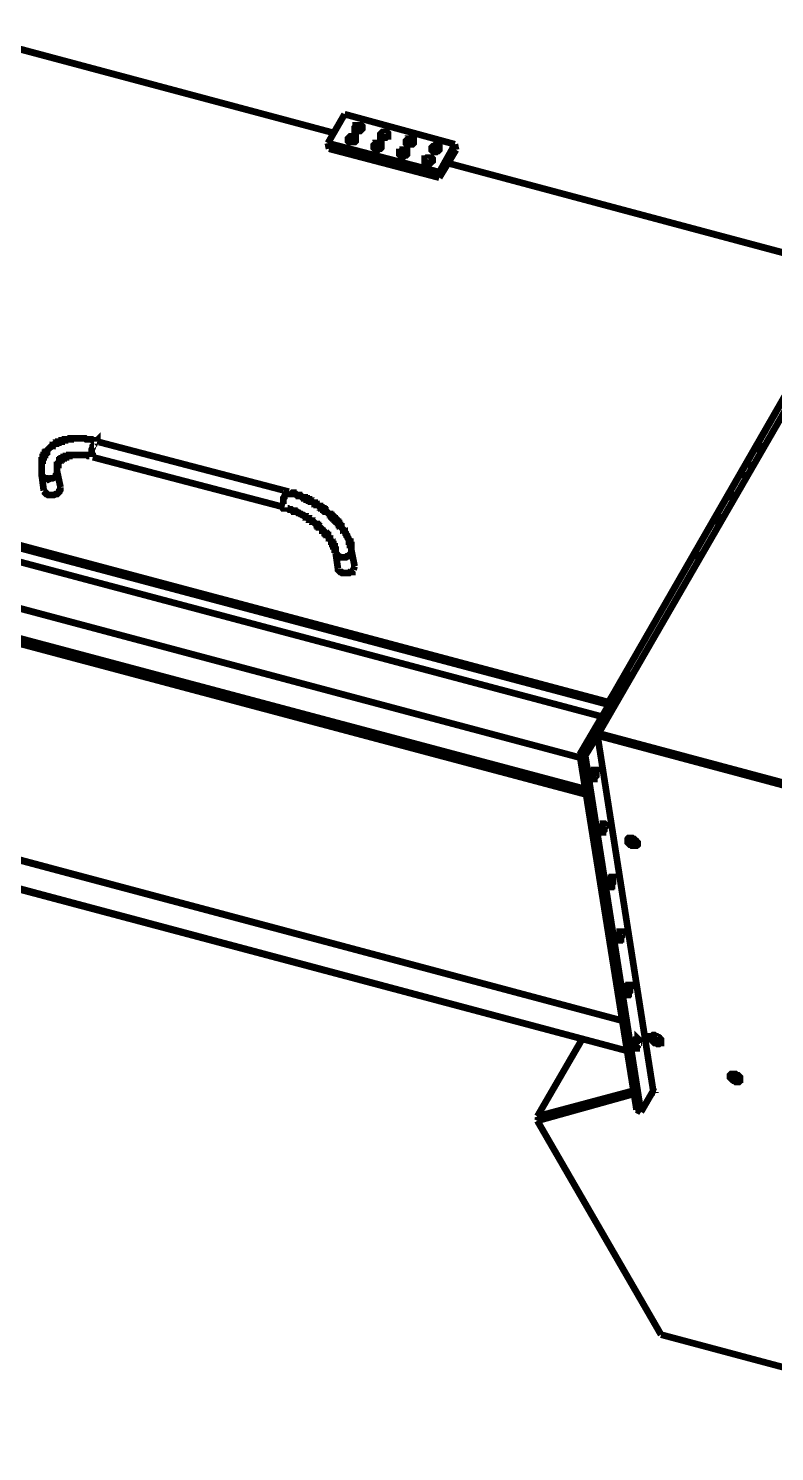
# Model space of a CAD drawing. Extents: x 0.1 to 11.6, y 0.3 to 16.2.
# Drawn here: x 4.434 to 5.55, y 5.745 to 7.875 of the extents above; entities that cross this region are included whole.
import ezdxf

# ---------------------------------------------------------------- set-up
doc = ezdxf.new("R2010")
doc.units = 0
doc.header["$MEASUREMENT"] = 0

msp = doc.modelspace()

# ---------------------------------------------------------------- linework, layer by layer
at = {"color": 0, "const_width": 0.01}
for points in [[(4.32335, 7.87001), (4.89165, 7.71832)], [(4.89165, 7.71832), (4.32497, 7.87001)], [(4.90668, 7.74669), (4.88167, 7.70335)], [(5.07167, 7.70167), (4.90668, 7.74669)], [(4.93001, 7.72168), (4.92503, 7.72168)], [(4.96832, 7.71164), (4.96332, 7.71164)], [(4.88167, 7.70335), (4.88336, 7.69499)], [(4.88167, 7.70335), (5.04833, 7.66)], [(4.88336, 7.69499), (5.04833, 7.65169)], [(4.91997, 7.70503), (4.91499, 7.70503)], [(4.95833, 7.69499), (4.95335, 7.69336)], [(4.99832, 7.685), (4.99333, 7.68332)], [(5.00836, 7.70167), (5.00331, 7.70167)], [(5.04665, 7.69168), (5.04167, 7.69)], [(5.04833, 7.66), (5.07167, 7.70167)], [(5.04833, 7.65169), (5.07335, 7.69336)], [(5.07167, 7.70167), (5.07335, 7.69336)], [(5.03668, 7.67503), (5.03168, 7.67333)], [(5.67333, 7.50999), (5.06168, 7.67333)], [(5.06168, 7.67333), (5.67165, 7.50999)], [(5.04833, 7.66), (5.04833, 7.65169)], [(2.06168, 7.63667), (5.25999, 6.78331)], [(2.06332, 7.63499), (5.25999, 6.78331)], [(5.28668, 6.81999), (5.70335, 7.54167)], [(5.67165, 7.50999), (5.30165, 6.86664)], [(5.67165, 7.50836), (5.30165, 6.86664)], [(3.53999, 7.33664), (5.30165, 6.86664)], [(3.53999, 7.33165), (5.30003, 6.86333)], [(3.54335, 7.31), (5.29167, 6.845)], [(4.53668, 7.25667), (4.53668, 7.25836), (4.535, 7.25836), (4.53331, 7.25836), (4.53168, 7.25836), (4.53, 7.25836), (4.52832, 7.25999), (4.52669, 7.25999), (4.52501, 7.25999), (4.52333, 7.25999), (4.52165, 7.25999), (4.52001, 7.25999), (4.51833, 7.26167), (4.51665, 7.26167), (4.51497, 7.26167), (4.51335, 7.26167), (4.51167, 7.26167), (4.50999, 7.26167), (4.50836, 7.26167), (4.50667, 7.26167), (4.50499, 7.26167), (4.50331, 7.26167), (4.50168, 7.26167), (4.5, 7.26167), (4.49832, 7.26167), (4.49669, 7.26167), (4.49669, 7.25999), (4.49501, 7.25999), (4.49333, 7.25999), (4.49164, 7.25999), (4.49001, 7.25999), (4.48833, 7.25999), (4.48833, 7.25836), (4.48665, 7.25836), (4.48503, 7.25836), (4.48335, 7.25836), (4.48335, 7.25667), (4.48167, 7.25667), (4.47999, 7.25667), (4.47835, 7.25667), (4.47835, 7.25499), (4.47667, 7.25499), (4.47499, 7.25499), (4.47499, 7.25331), (4.47331, 7.25331), (4.47168, 7.25168), (4.47, 7.25168), (4.47, 7.25), (4.46832, 7.25), (4.46669, 7.24832), (4.465, 7.24669), (4.46332, 7.24501), (4.46164, 7.24333), (4.46164, 7.24164), (4.46001, 7.24164), (4.46001, 7.24001), (4.45833, 7.24001), (4.45833, 7.23833), (4.45833, 7.23665), (4.45665, 7.23665), (4.45665, 7.23503), (4.45665, 7.23335), (4.45503, 7.23335), (4.45503, 7.23167), (4.45503, 7.22999), (4.45503, 7.22835), (4.45335, 7.22835), (4.45335, 7.22667), (4.45335, 7.22499), (4.45335, 7.22331), (4.45335, 7.22168), (4.45335, 7.22), (4.45335, 7.21832), (4.45335, 7.21669), (4.45335, 7.215), (4.45335, 7.21332), (4.45335, 7.21164), (4.45335, 7.21001), (4.45335, 7.20833)], [(4.53668, 7.25667), (4.53668, 7.25836), (4.535, 7.25667), (4.53331, 7.25667), (4.53331, 7.25499), (4.53168, 7.25331)], [(4.53168, 7.25331), (4.53168, 7.25168), (4.53, 7.25), (4.53, 7.24832), (4.52832, 7.24501), (4.52832, 7.24333), (4.52832, 7.24164), (4.52832, 7.24001), (4.52832, 7.23833), (4.52832, 7.23665), (4.52832, 7.23503), (4.53, 7.23503), (4.53, 7.23335)], [(4.82335, 7.18164), (4.53668, 7.25667)], [(5.52165, 7.24669), (5.53168, 7.24333)], [(5.52333, 7.25168), (5.535, 7.24832)], [(4.47667, 7.21164), (4.47667, 7.21332), (4.47667, 7.215), (4.47667, 7.21669), (4.47667, 7.21832), (4.47667, 7.22), (4.47667, 7.22168), (4.47835, 7.22168), (4.47835, 7.22331), (4.47835, 7.22499), (4.47999, 7.22667), (4.47999, 7.22835), (4.48167, 7.22835), (4.48167, 7.22999), (4.48335, 7.22999), (4.48335, 7.23167), (4.48503, 7.23167), (4.48665, 7.23167), (4.48665, 7.23335), (4.48833, 7.23335), (4.49001, 7.23335), (4.49001, 7.23503), (4.49164, 7.23503), (4.49333, 7.23503), (4.49501, 7.23503), (4.49501, 7.23665), (4.49669, 7.23665), (4.49832, 7.23665), (4.5, 7.23665), (4.50168, 7.23665), (4.50331, 7.23665), (4.50499, 7.23665), (4.50667, 7.23665), (4.50836, 7.23665), (4.50999, 7.23665), (4.51167, 7.23665), (4.51335, 7.23665), (4.51497, 7.23665), (4.51665, 7.23665), (4.51833, 7.23665), (4.52001, 7.23665), (4.52165, 7.23665), (4.52333, 7.23503), (4.52501, 7.23503), (4.52669, 7.23503), (4.52832, 7.23503), (4.53, 7.23503), (4.53, 7.23335)], [(4.53, 7.23335), (4.81668, 7.15831)], [(5.50836, 7.22331), (5.51833, 7.22)], [(4.45335, 7.20833), (4.45335, 7.20665), (4.45503, 7.20503), (4.45665, 7.20335), (4.45833, 7.20167), (4.46001, 7.20167), (4.46164, 7.20167), (4.46332, 7.19997), (4.46669, 7.20167), (4.46832, 7.20167), (4.47, 7.20167), (4.47331, 7.20335), (4.47499, 7.20503), (4.47499, 7.20665), (4.47667, 7.20833), (4.47667, 7.21001), (4.47667, 7.21164)], [(4.45335, 7.20833), (4.45665, 7.18332)], [(4.48167, 7.18832), (4.47667, 7.21164)], [(5.50999, 7.20503), (5.49832, 7.20833)], [(3.59169, 7.18332), (5.26665, 6.73665)], [(3.59831, 7.17333), (5.26833, 6.72835)], [(4.45665, 7.18332), (4.45833, 7.18164), (4.45833, 7.18001), (4.46001, 7.17833), (4.46164, 7.17833), (4.46332, 7.17665), (4.465, 7.17665), (4.46832, 7.17665), (4.47, 7.17665), (4.47168, 7.17665), (4.47499, 7.17833), (4.47667, 7.17833), (4.47835, 7.18001), (4.47999, 7.18164), (4.47999, 7.18332), (4.48167, 7.185), (4.48167, 7.18668), (4.48167, 7.18832)], [(4.81836, 7.17833), (4.81668, 7.17503), (4.81668, 7.17333), (4.815, 7.17165), (4.815, 7.16997), (4.815, 7.16667), (4.815, 7.16499), (4.815, 7.16336), (4.815, 7.16168), (4.815, 7.16), (4.815, 7.15831), (4.81668, 7.15831)], [(4.82335, 7.18164), (4.82167, 7.18164), (4.81999, 7.18001), (4.81999, 7.17833), (4.81836, 7.17833)], [(4.91667, 7.095), (4.91667, 7.09668), (4.91667, 7.09831), (4.91667, 7.09999), (4.91667, 7.10167), (4.91499, 7.10167), (4.91499, 7.10335), (4.91499, 7.10499), (4.91499, 7.10667), (4.91336, 7.10667), (4.91336, 7.10835), (4.91336, 7.11003), (4.91168, 7.11165), (4.91168, 7.11333), (4.91, 7.11501), (4.91, 7.11664), (4.90831, 7.11833), (4.90831, 7.12001), (4.90668, 7.12169), (4.90668, 7.12332), (4.905, 7.12332), (4.905, 7.125), (4.90332, 7.12668), (4.90169, 7.12831), (4.90169, 7.12999), (4.90001, 7.12999), (4.90001, 7.13167), (4.89833, 7.13167), (4.89833, 7.13336), (4.89833, 7.13499), (4.89665, 7.13499), (4.89665, 7.13667), (4.89501, 7.13667), (4.89501, 7.13835), (4.89333, 7.13835), (4.89333, 7.13997), (4.89165, 7.13997), (4.89165, 7.14165), (4.88997, 7.14165), (4.88997, 7.14333), (4.88835, 7.14333), (4.88835, 7.14501), (4.88667, 7.14501), (4.88667, 7.14665), (4.88499, 7.14665), (4.88499, 7.14833), (4.88336, 7.14833), (4.88167, 7.15001), (4.87999, 7.15169), (4.87831, 7.15169), (4.87831, 7.15332), (4.87668, 7.15332), (4.87668, 7.155), (4.875, 7.155), (4.875, 7.15668), (4.87332, 7.15668), (4.87169, 7.15668), (4.87169, 7.15831), (4.87001, 7.15831), (4.87001, 7.16), (4.86833, 7.16), (4.86664, 7.16168), (4.86501, 7.16168), (4.86501, 7.16336), (4.86333, 7.16336), (4.86165, 7.16336), (4.86165, 7.16499), (4.86003, 7.16499), (4.85835, 7.16667), (4.85667, 7.16667), (4.85667, 7.16835), (4.85499, 7.16835), (4.85335, 7.16835), (4.85335, 7.16997), (4.85167, 7.16997), (4.84999, 7.16997), (4.84999, 7.17165), (4.84831, 7.17165), (4.84668, 7.17165), (4.84668, 7.17333), (4.845, 7.17333), (4.84332, 7.17333), (4.84169, 7.17503), (4.84, 7.17503), (4.83832, 7.17503), (4.83832, 7.17665), (4.83664, 7.17665), (4.83501, 7.17665), (4.83333, 7.17833), (4.83165, 7.17833), (4.83003, 7.17833), (4.83003, 7.18001), (4.82835, 7.18001), (4.82667, 7.18001), (4.82497, 7.18001), (4.82335, 7.18164)], [(5.47999, 7.17503), (5.49001, 7.17165)], [(5.48167, 7.17833), (5.49164, 7.17503)], [(4.81668, 7.15831), (4.81668, 7.15668), (4.81836, 7.15668), (4.81999, 7.15668), (4.82167, 7.15668), (4.82335, 7.155), (4.82497, 7.155), (4.82667, 7.155), (4.82835, 7.15332), (4.83003, 7.15332), (4.83165, 7.15332), (4.83165, 7.15169), (4.83333, 7.15169), (4.83501, 7.15169), (4.83664, 7.15001), (4.83832, 7.15001), (4.84, 7.14833), (4.84169, 7.14833), (4.84332, 7.14665), (4.845, 7.14665), (4.84668, 7.14501), (4.84831, 7.14501), (4.84831, 7.14333), (4.84999, 7.14333), (4.85167, 7.14165), (4.85335, 7.14165), (4.85335, 7.13997), (4.85499, 7.13997), (4.85667, 7.13835), (4.85835, 7.13835), (4.85835, 7.13667), (4.86003, 7.13667), (4.86165, 7.13499), (4.86333, 7.13336), (4.86501, 7.13336), (4.86501, 7.13167), (4.86664, 7.13167), (4.86664, 7.12999), (4.86833, 7.12999), (4.86833, 7.12831), (4.87001, 7.12831), (4.87169, 7.12668), (4.87332, 7.125), (4.87332, 7.12332), (4.875, 7.12332), (4.87668, 7.12169), (4.87668, 7.12001), (4.87831, 7.12001), (4.87831, 7.11833), (4.87999, 7.11833), (4.87999, 7.11664), (4.88167, 7.11664), (4.88167, 7.11501), (4.88336, 7.11333), (4.88336, 7.11165), (4.88499, 7.11165), (4.88499, 7.11003), (4.88667, 7.10835), (4.88667, 7.10667), (4.88835, 7.10667), (4.88835, 7.10499), (4.88835, 7.10335), (4.88997, 7.10335), (4.88997, 7.10167), (4.88997, 7.09999), (4.89165, 7.09999), (4.89165, 7.09831), (4.89165, 7.09668), (4.89165, 7.095), (4.89333, 7.095), (4.89333, 7.09332), (4.89333, 7.09169), (4.89333, 7.09)], [(5.45833, 7.13835), (5.46832, 7.13499)], [(5.46332, 7.14501), (5.47331, 7.14165)], [(4.89333, 7.09), (4.89665, 7.06668)], [(4.91667, 7.09), (4.91499, 7.08832), (4.91336, 7.08664), (4.91168, 7.08501), (4.91, 7.08501), (4.90831, 7.08333), (4.905, 7.08333), (4.90332, 7.08333), (4.90169, 7.08333), (4.89833, 7.08501), (4.89665, 7.08501), (4.89501, 7.08664), (4.89501, 7.08832), (4.89333, 7.09)], [(4.92165, 7.06999), (4.91667, 7.095)], [(4.91667, 7.09), (4.91667, 7.095)], [(5.44, 7.08501), (5.43001, 7.08832)], [(4.91997, 7.065), (4.91835, 7.06332), (4.91835, 7.06168), (4.91499, 7.06168), (4.91336, 7.06), (4.91168, 7.06), (4.91, 7.06), (4.90668, 7.06), (4.905, 7.06), (4.90332, 7.06), (4.90169, 7.06168), (4.90001, 7.06168), (4.89833, 7.06332), (4.89665, 7.065), (4.89665, 7.06668)], [(4.91997, 7.065), (4.92165, 7.06999)], [(5.42833, 7.08664), (5.44, 7.08333)], [(5.32835, 6.91168), (5.30333, 6.87001)], [(5.32835, 6.90831), (5.30333, 6.86664)], [(5.32835, 6.90831), (5.32835, 6.91168)], [(5.25836, 6.78836), (5.30333, 6.86501)], [(5.26167, 6.78668), (5.30664, 6.86501)], [(5.30165, 6.86664), (5.30003, 6.86333)], [(5.30165, 6.86501), (5.30003, 6.86333)], [(5.30003, 6.86333), (5.30003, 6.86003)], [(5.30333, 6.87001), (5.30165, 6.86165)], [(5.30165, 6.86664), (5.30165, 6.86501)], [(5.30165, 6.86664), (5.30333, 6.86664)], [(5.30165, 6.86501), (5.30165, 6.86165)], [(5.30333, 6.87001), (5.30333, 6.86664)], [(5.30333, 6.86664), (5.30333, 6.86501)], [(5.30664, 6.86501), (5.30333, 6.86501)], [(5.30664, 6.86501), (5.30832, 6.85667)], [(5.26167, 6.78668), (5.28, 6.81836)], [(5.26665, 6.78668), (5.285, 6.81668)], [(5.28668, 6.81999), (5.28331, 6.81999), (5.28, 6.81836)], [(5.285, 6.81668), (5.28, 6.81836)], [(5.285, 6.81668), (5.28668, 6.81999)], [(5.36833, 6.285), (5.285, 6.81668)], [(5.66499, 6.715), (5.285, 6.81668)], [(5.285, 6.81668), (5.36833, 6.285)], [(5.285, 6.81668), (5.28668, 6.81668)], [(5.66667, 6.71832), (5.28668, 6.81999)], [(3.81836, 6.79167), (5.32167, 6.38997)], [(3.81999, 6.78999), (5.32167, 6.38997)], [(3.72999, 6.77001), (5.32835, 6.345)], [(3.73167, 6.77165), (5.32835, 6.345)], [(5.26167, 6.78668), (5.25836, 6.78836)], [(5.34332, 6.25667), (5.25836, 6.78836)], [(5.34668, 6.25499), (5.26167, 6.78668)], [(5.26167, 6.78668), (5.26665, 6.78668)], [(5.34999, 6.25331), (5.26665, 6.78668)], [(5.27669, 6.75667), (5.27832, 6.76167)], [(5.27669, 6.75667), (5.27832, 6.76167)], [(5.28999, 6.67503), (5.29167, 6.68164)], [(5.28999, 6.67503), (5.29167, 6.68164)], [(5.33165, 6.66336), (5.33165, 6.66168), (5.33165, 6.66), (5.33333, 6.65831), (5.33501, 6.65668), (5.33664, 6.65668), (5.33832, 6.655), (5.34, 6.655), (5.34169, 6.655), (5.34332, 6.655), (5.345, 6.655)], [(5.33165, 6.66336), (5.33165, 6.66168), (5.33165, 6.66), (5.33333, 6.65831), (5.33501, 6.65668), (5.33664, 6.65668), (5.33832, 6.655), (5.34, 6.655), (5.34169, 6.655), (5.34332, 6.655), (5.345, 6.655)], [(5.33501, 6.66336), (5.33832, 6.66), (5.34332, 6.65831)], [(5.33832, 6.66168), (5.33832, 6.66)], [(5.30333, 6.595), (5.30501, 6.60167)], [(5.30333, 6.595), (5.30501, 6.60167)], [(5.315, 6.51497), (5.31668, 6.52001)], [(5.315, 6.51497), (5.31668, 6.52001)], [(5.32835, 6.43332), (5.33003, 6.44)], [(5.32835, 6.43332), (5.33003, 6.44)], [(5.36664, 6.36664), (5.36833, 6.36501), (5.37001, 6.36333), (5.37001, 6.36165), (5.37169, 6.36165), (5.37332, 6.36003), (5.375, 6.36003), (5.37668, 6.35835), (5.37831, 6.35835), (5.37999, 6.36003)], [(5.36664, 6.36664), (5.36833, 6.36501), (5.37001, 6.36333), (5.37001, 6.36165), (5.37169, 6.36165), (5.37332, 6.36003), (5.375, 6.36003), (5.37668, 6.35835), (5.37831, 6.35835), (5.37999, 6.36003)], [(5.37001, 6.36833), (5.375, 6.36501), (5.37999, 6.36333)], [(5.26167, 6.36165), (5.19499, 6.24669)], [(5.34, 6.35335), (5.34169, 6.35835)], [(5.34, 6.35335), (5.34169, 6.35835)], [(5.48503, 6.31), (5.48665, 6.30832), (5.48833, 6.30664), (5.48833, 6.30501), (5.49001, 6.30333), (5.49164, 6.30333), (5.49333, 6.30333), (5.49501, 6.30165), (5.49669, 6.30165), (5.49832, 6.30165), (5.49832, 6.30333)], [(5.48503, 6.31), (5.48665, 6.30832), (5.48833, 6.30664), (5.48833, 6.30501), (5.49001, 6.30333), (5.49164, 6.30333), (5.49333, 6.30333), (5.49501, 6.30165), (5.49669, 6.30165), (5.49832, 6.30165), (5.49832, 6.30333)], [(5.48833, 6.31), (5.49333, 6.30664), (5.49832, 6.30501)], [(5.19499, 6.24669), (5.33832, 6.285)], [(5.33832, 6.28), (5.19499, 6.24001)], [(5.19667, 6.24333), (5.33832, 6.28168)], [(5.36833, 6.285), (5.34999, 6.25331)], [(5.36664, 6.28331), (5.37169, 6.28168)], [(5.37169, 6.28331), (5.36833, 6.285)], [(5.36833, 6.285), (5.37001, 6.285)], [(5.37169, 6.28168), (5.37169, 6.28331)], [(5.19499, 6.24669), (5.19667, 6.24333)], [(5.19667, 6.24333), (5.19499, 6.24001)], [(5.19499, 6.24001), (5.37999, 5.91997)], [(5.34668, 6.25499), (5.34332, 6.25667)], [(5.34668, 6.25499), (5.34999, 6.25331)], [(5.37999, 5.91997), (6.01665, 5.75)]]:
    msp.add_lwpolyline(points, dxfattribs=at)
for points in [[(4.92165, 7.72667), (4.92165, 7.72499), (4.92165, 7.72331), (4.92333, 7.72331), (4.92333, 7.72168), (4.92503, 7.72168), (4.92665, 7.72168), (4.92833, 7.72168), (4.93001, 7.72168), (4.93164, 7.72331), (4.93332, 7.72499), (4.93332, 7.72667), (4.93332, 7.72835), (4.93164, 7.72999), (4.93001, 7.72999), (4.92833, 7.72999), (4.92665, 7.72999), (4.92503, 7.72999), (4.92333, 7.72999), (4.92333, 7.72835), (4.92165, 7.72667)], [(4.91168, 7.71001), (4.91168, 7.70833), (4.91168, 7.70665), (4.91336, 7.70503), (4.91499, 7.70503), (4.91667, 7.70503), (4.91835, 7.70503), (4.91997, 7.70503), (4.92165, 7.70503), (4.92333, 7.70665), (4.92333, 7.70833), (4.92333, 7.71001), (4.92333, 7.71164), (4.92165, 7.71164), (4.91997, 7.71332), (4.91835, 7.71332), (4.91667, 7.71332), (4.91499, 7.71332), (4.91336, 7.71164), (4.91168, 7.71001)], [(4.96001, 7.71669), (4.96001, 7.715), (4.96001, 7.71332), (4.96164, 7.71332), (4.96164, 7.71164), (4.96332, 7.71164), (4.965, 7.71164), (4.96669, 7.71164), (4.96832, 7.71164), (4.97, 7.71332), (4.97168, 7.71332), (4.97168, 7.715), (4.97168, 7.71669), (4.97168, 7.71832), (4.97, 7.72), (4.96832, 7.72), (4.96669, 7.72), (4.965, 7.72), (4.96332, 7.72), (4.96164, 7.71832), (4.96001, 7.71669)], [(4.99832, 7.70665), (4.99832, 7.70503), (4.99832, 7.70335), (5, 7.70167), (5.00168, 7.70167), (5.00331, 7.70167), (5.00499, 7.70167), (5.00667, 7.70167), (5.00836, 7.70167), (5.00999, 7.70335), (5.00999, 7.70503), (5.00999, 7.70665), (5.00999, 7.70833), (5.00836, 7.70833), (5.00667, 7.71001), (5.00499, 7.71001), (5.00331, 7.71001), (5.00168, 7.71001), (5.00168, 7.70833), (5, 7.70833), (4.99832, 7.70665)], [(4.94997, 7.69997), (4.94997, 7.69835), (4.94997, 7.69667), (4.95167, 7.69499), (4.95335, 7.69336), (4.95503, 7.69336), (4.95665, 7.69336), (4.95833, 7.69499), (4.96001, 7.69499), (4.96164, 7.69667), (4.96164, 7.69835), (4.96164, 7.69997), (4.96164, 7.70167), (4.96001, 7.70167), (4.95833, 7.70335), (4.95665, 7.70335), (4.95503, 7.70335), (4.95335, 7.70335), (4.95335, 7.70167), (4.95167, 7.70167), (4.94997, 7.69997)], [(4.98833, 7.69), (4.98833, 7.68832), (4.98833, 7.68668), (4.99001, 7.685), (4.99164, 7.685), (4.99164, 7.68332), (4.99333, 7.68332), (4.99501, 7.68332), (4.99669, 7.685), (4.99832, 7.685), (5, 7.68668), (5, 7.68832), (5, 7.69), (5, 7.69168), (4.99832, 7.69168), (4.99669, 7.69168), (4.99501, 7.69336), (4.99333, 7.69336), (4.99333, 7.69168), (4.99164, 7.69168), (4.99001, 7.69), (4.98833, 7.69)], [(5.03668, 7.69667), (5.03668, 7.69499), (5.03668, 7.69336), (5.03836, 7.69168), (5.03999, 7.69168), (5.03999, 7.69), (5.04167, 7.69), (5.04335, 7.69), (5.04497, 7.69168), (5.04665, 7.69168), (5.04833, 7.69336), (5.04833, 7.69499), (5.04833, 7.69667), (5.04833, 7.69835), (5.04665, 7.69835), (5.04497, 7.69997), (5.04335, 7.69997), (5.04167, 7.69997), (5.03999, 7.69835), (5.03836, 7.69835), (5.03668, 7.69667)], [(5.02669, 7.68001), (5.02669, 7.67833), (5.02669, 7.67665), (5.02669, 7.67503), (5.02832, 7.67503), (5.03, 7.67333), (5.03168, 7.67333), (5.03331, 7.67333), (5.035, 7.67333), (5.03668, 7.67503), (5.03836, 7.67665), (5.03836, 7.67833), (5.03836, 7.68001), (5.03668, 7.68164), (5.035, 7.68164), (5.03331, 7.68164), (5.03168, 7.68164), (5.03, 7.68164), (5.02832, 7.68001), (5.02669, 7.68001)], [(5.28331, 6.76335), (5.28331, 6.76497), (5.28168, 6.76497), (5.28, 6.76497), (5.28, 6.76335), (5.28, 6.76167), (5.27832, 6.76167), (5.27832, 6.75836), (5.27832, 6.75667), (5.27669, 6.75499), (5.27832, 6.75331), (5.27832, 6.75168), (5.28, 6.75168), (5.28, 6.75331), (5.28168, 6.75499), (5.28331, 6.75667), (5.28331, 6.75836), (5.28331, 6.76167), (5.28331, 6.76335)], [(5.29665, 6.68332), (5.29497, 6.685), (5.29335, 6.685), (5.29335, 6.68332), (5.29167, 6.68164), (5.29167, 6.68001), (5.28999, 6.67833), (5.28999, 6.67665), (5.28999, 6.67503), (5.28999, 6.67333), (5.28999, 6.67165), (5.29167, 6.67165), (5.29335, 6.67165), (5.29335, 6.67333), (5.29497, 6.67503), (5.29497, 6.67665), (5.29497, 6.67833), (5.29665, 6.68001), (5.29665, 6.68164), (5.29665, 6.68332)], [(5.345, 6.655), (5.345, 6.65668), (5.34332, 6.65831), (5.34169, 6.65831), (5.34169, 6.66), (5.34, 6.66168), (5.33832, 6.66168), (5.33664, 6.66336), (5.33501, 6.66336), (5.33333, 6.66336), (5.33165, 6.66336), (5.33003, 6.66168), (5.33003, 6.66), (5.33003, 6.65831), (5.33003, 6.65668), (5.33165, 6.655), (5.33333, 6.65332), (5.33501, 6.65332), (5.33664, 6.65169), (5.33832, 6.65169), (5.34, 6.65169), (5.34169, 6.65169), (5.34332, 6.65169), (5.345, 6.65332), (5.345, 6.655)], [(5.30832, 6.60335), (5.30832, 6.60499), (5.30664, 6.60499), (5.30664, 6.60335), (5.30501, 6.60335), (5.30501, 6.60167), (5.30333, 6.59999), (5.30333, 6.59831), (5.30333, 6.59668), (5.30333, 6.595), (5.30333, 6.59332), (5.30333, 6.59169), (5.30333, 6.59), (5.30501, 6.59), (5.30501, 6.59169), (5.30664, 6.59169), (5.30664, 6.59332), (5.30664, 6.595), (5.30832, 6.59668), (5.30832, 6.59831), (5.30832, 6.59999), (5.30832, 6.60167), (5.30832, 6.60335)], [(5.32167, 6.52165), (5.32167, 6.52333), (5.31999, 6.52333), (5.31836, 6.52333), (5.31836, 6.52165), (5.31668, 6.52001), (5.31668, 6.51833), (5.31668, 6.51665), (5.315, 6.51497), (5.315, 6.51335), (5.315, 6.51167), (5.31668, 6.50999), (5.31836, 6.50999), (5.31836, 6.51167), (5.31999, 6.51167), (5.31999, 6.51335), (5.31999, 6.51497), (5.32167, 6.51665), (5.32167, 6.51833), (5.32167, 6.52001), (5.32167, 6.52165)], [(5.33333, 6.44168), (5.33333, 6.44336), (5.33165, 6.44336), (5.33165, 6.44168), (5.33003, 6.44168), (5.33003, 6.44), (5.32835, 6.43832), (5.32835, 6.43668), (5.32835, 6.435), (5.32835, 6.43332), (5.32835, 6.43164), (5.32835, 6.43001), (5.32835, 6.42833), (5.33003, 6.42833), (5.33003, 6.43001), (5.33165, 6.43001), (5.33165, 6.43164), (5.33333, 6.43332), (5.33333, 6.435), (5.33333, 6.43668), (5.33333, 6.43832), (5.33501, 6.44), (5.33333, 6.44168)], [(5.34668, 6.36003), (5.34668, 6.36165), (5.345, 6.36333), (5.345, 6.36165), (5.34332, 6.36165), (5.34332, 6.36003), (5.34169, 6.36003), (5.34169, 6.35835), (5.34169, 6.35667), (5.34169, 6.35499), (5.34, 6.35335), (5.34, 6.35167), (5.34169, 6.34999), (5.34169, 6.34831), (5.34332, 6.34831), (5.34332, 6.34999), (5.345, 6.35167), (5.345, 6.35335), (5.34668, 6.35499), (5.34668, 6.35667), (5.34668, 6.35835), (5.34668, 6.36003)], [(5.37999, 6.36003), (5.37999, 6.36165), (5.37831, 6.36333), (5.37668, 6.36501), (5.375, 6.36501), (5.37332, 6.36664), (5.37169, 6.36664), (5.37001, 6.36833), (5.36833, 6.36833), (5.36664, 6.36664), (5.36501, 6.36664), (5.36501, 6.36501), (5.36501, 6.36333), (5.36501, 6.36165), (5.36664, 6.36165), (5.36664, 6.36003), (5.36833, 6.35835), (5.37001, 6.35667), (5.37169, 6.35667), (5.37332, 6.35667), (5.375, 6.35499), (5.37668, 6.35499), (5.37831, 6.35667), (5.37999, 6.35667), (5.37999, 6.35835), (5.37999, 6.36003)], [(5.49832, 6.30333), (5.49832, 6.30501), (5.49669, 6.30664), (5.49501, 6.30832), (5.49333, 6.30832), (5.49164, 6.31), (5.49001, 6.31), (5.48833, 6.31), (5.48665, 6.31), (5.48503, 6.31), (5.48335, 6.30832), (5.48335, 6.30664), (5.48335, 6.30501), (5.48503, 6.30333), (5.48665, 6.30165), (5.48833, 6.30003), (5.49001, 6.30003), (5.49164, 6.29833), (5.49333, 6.29833), (5.49501, 6.29833), (5.49669, 6.29833), (5.49832, 6.30003), (5.49832, 6.30165), (5.49832, 6.30333)]]:
    msp.add_lwpolyline(points, close=True, dxfattribs=at)

doc.saveas('drawing.dxf')
